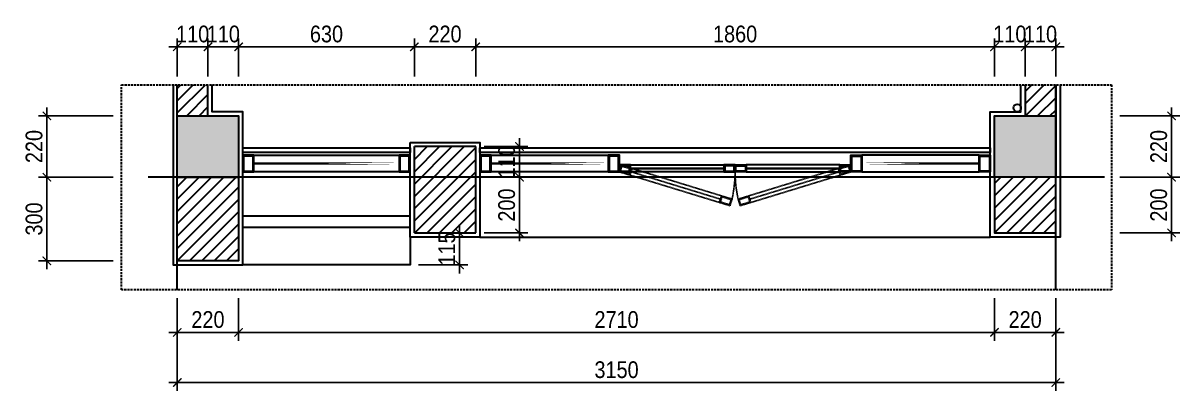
# Model space of a CAD drawing. Header units: millimetres. Extents: x -82962 to 19744, y -138000 to 4535.
# Drawn here: x -7690 to -3543, y -94590 to -93271 of the extents above; entities that cross this region are included whole.
import ezdxf

# ---------------------------------------------------------------- set-up
doc = ezdxf.new("R2010")
doc.units = ezdxf.units.MM
doc.header["$LTSCALE"] = 1000
doc.header["$MEASUREMENT"] = 0
doc.header["$PDMODE"] = 3
doc.linetypes.add('HIDDEN', pattern=[0.375, 0.25, -0.125])
doc.layers.get('0').update_dxf_attribs({"lineweight": 30})
doc.layers.get('DEFPOINTS').update_dxf_attribs({"color": 4, "lineweight": 30})
doc.layers.add('NETDUT', color=8, linetype='Continuous')
doc.layers.add('THAY', color=4, linetype='Continuous', lineweight=30)
doc.styles.add('ARIAL', font='arial.ttf', dxfattribs={"width": 0.85})
doc.dimstyles.new('DIM 1-100', dxfattribs={"dimscale": 0, "dimtxt": 2, "dimasz": 1, "dimexe": 1, "dimexo": 1, "dimgap": 0.5, "dimtad": 1, "dimdec": 4, "dimrnd": 1, "dimdsep": 46, "dimtxsty": 'ARIAL', "dimblk1": 'ARCHTICK', "dimblk2": 'ARCHTICK', "dimsah": 1, "dimcen": 2, "dimdle": 1, "dimclrd": 9, "dimclre": 9, "dimclrt": 1, "dimadec": 0, "dimazin": 0, "dimtfac": 1, "dimtdec": 4, "dimtix": 1, "dimtmove": 2, "dimatfit": 3, "dimldrblk": 'DOT', "dimfxl": 1, "dimtvp": 1, "dimtolj": 1, "dimarcsym": 0})

# ---------------------------------------------------------------- blocks, each defined once
blk = doc.blocks.new('M')
at = {"layer": 'NETDUT', "linetype": 'HIDDEN', "ltscale": 0.01}
for points in [[(-5514, -93816.4), (-5506.7, -93792.5), (-5545, -93780.8), (-5552.3, -93804.7)], [(-5516, -93812.7), (-5510.5, -93794.5), (-5543, -93784.5), (-5548.5, -93802.7)], [(-5506.7, -93792.5), (-5186.4, -93890.6), (-5193.7, -93914.5), (-5514, -93816.4)], [(-5155.5, -93926.2), (-5148.2, -93902.3), (-5186.4, -93890.6), (-5193.7, -93914.5)], [(-5157.5, -93922.5), (-5151.9, -93904.3), (-5184.4, -93894.3), (-5190, -93912.5)]]:
    blk.add_lwpolyline(points, close=True, dxfattribs=at)
blk.add_lwpolyline([(-5510.4, -93804.5), (-5190.1, -93902.5)], dxfattribs=at)
blk.add_arc((-5639, -93798.2), 501.8, 348.0308, 359.2629, dxfattribs=at)
blk = doc.blocks.new('_ARCHTICK')
at = {"color": 0, "linetype": 'ByBlock', "const_width": 0.15}
blk.add_lwpolyline([(-0.5, -0.5), (0.5, 0.5)], dxfattribs=at)
blk = doc.blocks.new('*D695')
at = {"layer": 'DEFPOINTS', "color": 0, "ltscale": 0.2, "transparency": 16777216}
for p in [(-7027.3, -93356), (-7137.3, -93492.5), (-7027.3, -93492.5)]:
    blk.add_point(p, dxfattribs=at)
at = {"layer": 'THAY', "color": 9, "lineweight": -2, "ltscale": 0.2, "transparency": 16777216}
for p, q in [((-7137.3, -93356), (-7167.3, -93356)), ((-7137.3, -93462.5), (-7137.3, -93326)), ((-7137.3, -93356), (-7027.3, -93356)), ((-7027.3, -93462.5), (-7027.3, -93326)), ((-7027.3, -93356), (-6997.3, -93356))]:
    blk.add_line(p, q, dxfattribs=at)
at = {"layer": 'THAY', "color": 9, "lineweight": -2, "ltscale": 0.2, "transparency": 16777216, "xscale": 29.99999999999973, "yscale": 29.99999999999973, "zscale": 29.99999999999973}
blk.add_blockref('_ARCHTICK', (-7137.3, -93356), dxfattribs=at)
at = {"layer": 'THAY', "color": 9, "lineweight": -2, "ltscale": 0.2, "transparency": 16777216, "xscale": 29.99999999999973, "yscale": 29.99999999999973, "zscale": 29.99999999999973, "rotation": 180}
blk.add_blockref('_ARCHTICK', (-7027.3, -93356), dxfattribs=at)
at = {"layer": 'THAY', "color": 1, "ltscale": 0.2, "transparency": 16777216, "insert": (-7082.3, -93310.3), "char_height": 60, "attachment_point": 5, "style": 'ARIAL'}
blk.add_mtext('\\A1;110', dxfattribs=at)
blk = doc.blocks.new('_DOT')
at = {"color": 0, "linetype": 'ByBlock', "ltscale": 10}
blk.add_line((-0.5, 0), (-1, 0), dxfattribs=at)
at = {"color": 0, "linetype": 'ByBlock', "ltscale": 10, "const_width": 0.5}
blk.add_lwpolyline([(-0.25, 0, 1), (0.25, 0, 1)], format="xyb", close=True, dxfattribs=at)
blk = doc.blocks.new('*D696')
at = {"layer": 'DEFPOINTS', "color": 0, "ltscale": 0.2, "transparency": 16777216}
for p in [(-6917.3, -93356), (-7027.3, -93492.5), (-6917.3, -93492.5)]:
    blk.add_point(p, dxfattribs=at)
at = {"layer": 'THAY', "color": 9, "lineweight": -2, "ltscale": 0.2, "transparency": 16777216}
for p, q in [((-7027.3, -93356), (-7057.3, -93356)), ((-7027.3, -93462.5), (-7027.3, -93326)), ((-7027.3, -93356), (-6917.3, -93356)), ((-6917.3, -93462.5), (-6917.3, -93326)), ((-6917.3, -93356), (-6887.3, -93356))]:
    blk.add_line(p, q, dxfattribs=at)
at = {"layer": 'THAY', "color": 9, "lineweight": -2, "ltscale": 0.2, "transparency": 16777216, "xscale": 29.99999999999973, "yscale": 29.99999999999973, "zscale": 29.99999999999973}
blk.add_blockref('_ARCHTICK', (-7027.3, -93356), dxfattribs=at)
at = {"layer": 'THAY', "color": 9, "lineweight": -2, "ltscale": 0.2, "transparency": 16777216, "xscale": 29.99999999999973, "yscale": 29.99999999999973, "zscale": 29.99999999999973, "rotation": 180}
blk.add_blockref('_ARCHTICK', (-6917.3, -93356), dxfattribs=at)
at = {"layer": 'THAY', "color": 1, "ltscale": 0.2, "transparency": 16777216, "insert": (-6972.3, -93310.3), "char_height": 60, "attachment_point": 5, "style": 'ARIAL'}
blk.add_mtext('\\A1;110', dxfattribs=at)
blk = doc.blocks.new('*D697')
at = {"layer": 'DEFPOINTS', "color": 0, "ltscale": 0.2, "transparency": 16777216}
for p in [(-6287.3, -93356), (-6917.3, -93492.5), (-6287.3, -93492.5)]:
    blk.add_point(p, dxfattribs=at)
at = {"layer": 'THAY', "color": 9, "lineweight": -2, "ltscale": 0.2, "transparency": 16777216}
for p, q in [((-6947.3, -93356), (-6257.3, -93356)), ((-6917.3, -93462.5), (-6917.3, -93326)), ((-6287.3, -93462.5), (-6287.3, -93326))]:
    blk.add_line(p, q, dxfattribs=at)
at = {"layer": 'THAY', "color": 9, "lineweight": -2, "ltscale": 0.2, "transparency": 16777216, "xscale": 29.99999999999973, "yscale": 29.99999999999973, "zscale": 29.99999999999973, "rotation": 180}
blk.add_blockref('_ARCHTICK', (-6917.3, -93356), dxfattribs=at)
at = {"layer": 'THAY', "color": 9, "lineweight": -2, "ltscale": 0.2, "transparency": 16777216, "xscale": 29.99999999999973, "yscale": 29.99999999999973, "zscale": 29.99999999999973}
blk.add_blockref('_ARCHTICK', (-6287.3, -93356), dxfattribs=at)
at = {"layer": 'THAY', "color": 1, "ltscale": 0.2, "transparency": 16777216, "insert": (-6602.3, -93310.3), "char_height": 60, "attachment_point": 5, "style": 'ARIAL'}
blk.add_mtext('\\A1;630', dxfattribs=at)
blk = doc.blocks.new('*D698')
at = {"layer": 'DEFPOINTS', "color": 0, "ltscale": 0.2, "transparency": 16777216}
for p in [(-6067.3, -93356), (-6287.3, -93492.5), (-6067.3, -93492.5)]:
    blk.add_point(p, dxfattribs=at)
at = {"layer": 'THAY', "color": 9, "lineweight": -2, "ltscale": 0.2, "transparency": 16777216}
for p, q in [((-6317.3, -93356), (-6037.3, -93356)), ((-6287.3, -93462.5), (-6287.3, -93326)), ((-6067.3, -93462.5), (-6067.3, -93326))]:
    blk.add_line(p, q, dxfattribs=at)
at = {"layer": 'THAY', "color": 9, "lineweight": -2, "ltscale": 0.2, "transparency": 16777216, "xscale": 29.99999999999973, "yscale": 29.99999999999973, "zscale": 29.99999999999973, "rotation": 180}
blk.add_blockref('_ARCHTICK', (-6287.3, -93356), dxfattribs=at)
at = {"layer": 'THAY', "color": 9, "lineweight": -2, "ltscale": 0.2, "transparency": 16777216, "xscale": 29.99999999999973, "yscale": 29.99999999999973, "zscale": 29.99999999999973}
blk.add_blockref('_ARCHTICK', (-6067.3, -93356), dxfattribs=at)
at = {"layer": 'THAY', "color": 1, "ltscale": 0.2, "transparency": 16777216, "insert": (-6177.3, -93310.3), "char_height": 60, "attachment_point": 5, "style": 'ARIAL'}
blk.add_mtext('\\A1;220', dxfattribs=at)
blk = doc.blocks.new('*D699')
at = {"layer": 'DEFPOINTS', "color": 0, "ltscale": 0.2, "transparency": 16777216}
for p in [(-4207.3, -93356), (-6067.3, -93492.5), (-4207.3, -93492.5)]:
    blk.add_point(p, dxfattribs=at)
at = {"layer": 'THAY', "color": 9, "lineweight": -2, "ltscale": 0.2, "transparency": 16777216}
for p, q in [((-6097.3, -93356), (-4177.3, -93356)), ((-6067.3, -93462.5), (-6067.3, -93326)), ((-4207.3, -93462.5), (-4207.3, -93326))]:
    blk.add_line(p, q, dxfattribs=at)
at = {"layer": 'THAY', "color": 9, "lineweight": -2, "ltscale": 0.2, "transparency": 16777216, "xscale": 29.99999999999973, "yscale": 29.99999999999973, "zscale": 29.99999999999973, "rotation": 180}
blk.add_blockref('_ARCHTICK', (-6067.3, -93356), dxfattribs=at)
at = {"layer": 'THAY', "color": 9, "lineweight": -2, "ltscale": 0.2, "transparency": 16777216, "xscale": 29.99999999999973, "yscale": 29.99999999999973, "zscale": 29.99999999999973}
blk.add_blockref('_ARCHTICK', (-4207.3, -93356), dxfattribs=at)
at = {"layer": 'THAY', "color": 1, "ltscale": 0.2, "transparency": 16777216, "insert": (-5137.3, -93310.3), "char_height": 60, "attachment_point": 5, "style": 'ARIAL'}
blk.add_mtext('\\A1;1860', dxfattribs=at)
blk = doc.blocks.new('*D700')
at = {"layer": 'DEFPOINTS', "color": 0, "ltscale": 0.2, "transparency": 16777216}
for p in [(-4097.3, -93356), (-4207.3, -93492.5), (-4097.3, -93492.5)]:
    blk.add_point(p, dxfattribs=at)
at = {"layer": 'THAY', "color": 9, "lineweight": -2, "ltscale": 0.2, "transparency": 16777216}
for p, q in [((-4207.3, -93356), (-4237.3, -93356)), ((-4207.3, -93462.5), (-4207.3, -93326)), ((-4207.3, -93356), (-4097.3, -93356)), ((-4097.3, -93462.5), (-4097.3, -93326)), ((-4097.3, -93356), (-4067.3, -93356))]:
    blk.add_line(p, q, dxfattribs=at)
at = {"layer": 'THAY', "color": 9, "lineweight": -2, "ltscale": 0.2, "transparency": 16777216, "xscale": 29.99999999999973, "yscale": 29.99999999999973, "zscale": 29.99999999999973}
blk.add_blockref('_ARCHTICK', (-4207.3, -93356), dxfattribs=at)
at = {"layer": 'THAY', "color": 9, "lineweight": -2, "ltscale": 0.2, "transparency": 16777216, "xscale": 29.99999999999973, "yscale": 29.99999999999973, "zscale": 29.99999999999973, "rotation": 180}
blk.add_blockref('_ARCHTICK', (-4097.3, -93356), dxfattribs=at)
at = {"layer": 'THAY', "color": 1, "ltscale": 0.2, "transparency": 16777216, "insert": (-4152.3, -93310.3), "char_height": 60, "attachment_point": 5, "style": 'ARIAL'}
blk.add_mtext('\\A1;110', dxfattribs=at)
blk = doc.blocks.new('*D701')
at = {"layer": 'DEFPOINTS', "color": 0, "ltscale": 0.2, "transparency": 16777216}
for p in [(-3987.3, -93356), (-4097.3, -93492.5), (-3987.3, -93492.5)]:
    blk.add_point(p, dxfattribs=at)
at = {"layer": 'THAY', "color": 9, "lineweight": -2, "ltscale": 0.2, "transparency": 16777216}
for p, q in [((-4097.3, -93356), (-4127.3, -93356)), ((-4097.3, -93462.5), (-4097.3, -93326)), ((-4097.3, -93356), (-3987.3, -93356)), ((-3987.3, -93462.5), (-3987.3, -93326)), ((-3987.3, -93356), (-3957.3, -93356))]:
    blk.add_line(p, q, dxfattribs=at)
at = {"layer": 'THAY', "color": 9, "lineweight": -2, "ltscale": 0.2, "transparency": 16777216, "xscale": 29.99999999999973, "yscale": 29.99999999999973, "zscale": 29.99999999999973}
blk.add_blockref('_ARCHTICK', (-4097.3, -93356), dxfattribs=at)
at = {"layer": 'THAY', "color": 9, "lineweight": -2, "ltscale": 0.2, "transparency": 16777216, "xscale": 29.99999999999973, "yscale": 29.99999999999973, "zscale": 29.99999999999973, "rotation": 180}
blk.add_blockref('_ARCHTICK', (-3987.3, -93356), dxfattribs=at)
at = {"layer": 'THAY', "color": 1, "ltscale": 0.2, "transparency": 16777216, "insert": (-4042.3, -93310.3), "char_height": 60, "attachment_point": 5, "style": 'ARIAL'}
blk.add_mtext('\\A1;110', dxfattribs=at)
blk = doc.blocks.new('*D702')
at = {"layer": 'DEFPOINTS', "color": 0, "ltscale": 0.2, "transparency": 16777216}
for p in [(-7137.3, -94227.7), (-3987.3, -94227.7), (-7137.3, -94560.4)]:
    blk.add_point(p, dxfattribs=at)
at = {"layer": 'THAY', "color": 9, "lineweight": -2, "ltscale": 0.2, "transparency": 16777216}
for p, q in [((-7137.3, -94257.7), (-7137.3, -94590.4)), ((-3987.3, -94257.7), (-3987.3, -94590.4)), ((-3957.3, -94560.4), (-7167.3, -94560.4))]:
    blk.add_line(p, q, dxfattribs=at)
at = {"layer": 'THAY', "color": 9, "lineweight": -2, "ltscale": 0.2, "transparency": 16777216, "xscale": 29.99999999999973, "yscale": 29.99999999999973, "zscale": 29.99999999999973, "rotation": 180}
blk.add_blockref('_ARCHTICK', (-7137.3, -94560.4), dxfattribs=at)
at = {"layer": 'THAY', "color": 9, "lineweight": -2, "ltscale": 0.2, "transparency": 16777216, "xscale": 29.99999999999973, "yscale": 29.99999999999973, "zscale": 29.99999999999973}
blk.add_blockref('_ARCHTICK', (-3987.3, -94560.4), dxfattribs=at)
at = {"layer": 'THAY', "color": 1, "ltscale": 0.2, "transparency": 16777216, "insert": (-5562.3, -94514.7), "char_height": 60, "attachment_point": 5, "style": 'ARIAL'}
blk.add_mtext('\\A1;3150', dxfattribs=at)
blk = doc.blocks.new('*D708')
at = {"layer": 'DEFPOINTS', "color": 0, "ltscale": 0.2, "transparency": 16777216}
for p in [(-4207.3, -94227.7), (-3987.3, -94227.7), (-4207.3, -94380.4)]:
    blk.add_point(p, dxfattribs=at)
at = {"layer": 'THAY', "color": 9, "lineweight": -2, "ltscale": 0.2, "transparency": 16777216}
for p, q in [((-4207.3, -94257.7), (-4207.3, -94410.4)), ((-3987.3, -94257.7), (-3987.3, -94410.4)), ((-3957.3, -94380.4), (-4237.3, -94380.4))]:
    blk.add_line(p, q, dxfattribs=at)
at = {"layer": 'THAY', "color": 9, "lineweight": -2, "ltscale": 0.2, "transparency": 16777216, "xscale": 29.99999999999973, "yscale": 29.99999999999973, "zscale": 29.99999999999973, "rotation": 180}
blk.add_blockref('_ARCHTICK', (-4207.3, -94380.4), dxfattribs=at)
at = {"layer": 'THAY', "color": 9, "lineweight": -2, "ltscale": 0.2, "transparency": 16777216, "xscale": 29.99999999999973, "yscale": 29.99999999999973, "zscale": 29.99999999999973}
blk.add_blockref('_ARCHTICK', (-3987.3, -94380.4), dxfattribs=at)
at = {"layer": 'THAY', "color": 1, "ltscale": 0.2, "transparency": 16777216, "insert": (-4097.3, -94334.7), "char_height": 60, "attachment_point": 5, "style": 'ARIAL'}
blk.add_mtext('\\A1;220', dxfattribs=at)
blk = doc.blocks.new('*D709')
at = {"layer": 'DEFPOINTS', "color": 0, "ltscale": 0.2, "transparency": 16777216}
for p in [(-6917.3, -94227.7), (-4207.3, -94227.7), (-6917.3, -94380.4)]:
    blk.add_point(p, dxfattribs=at)
at = {"layer": 'THAY', "color": 9, "lineweight": -2, "ltscale": 0.2, "transparency": 16777216}
for p, q in [((-6917.3, -94257.7), (-6917.3, -94410.4)), ((-4207.3, -94257.7), (-4207.3, -94410.4)), ((-4177.3, -94380.4), (-6947.3, -94380.4))]:
    blk.add_line(p, q, dxfattribs=at)
at = {"layer": 'THAY', "color": 9, "lineweight": -2, "ltscale": 0.2, "transparency": 16777216, "xscale": 29.99999999999973, "yscale": 29.99999999999973, "zscale": 29.99999999999973, "rotation": 180}
blk.add_blockref('_ARCHTICK', (-6917.3, -94380.4), dxfattribs=at)
at = {"layer": 'THAY', "color": 9, "lineweight": -2, "ltscale": 0.2, "transparency": 16777216, "xscale": 29.99999999999973, "yscale": 29.99999999999973, "zscale": 29.99999999999973}
blk.add_blockref('_ARCHTICK', (-4207.3, -94380.4), dxfattribs=at)
at = {"layer": 'THAY', "color": 1, "ltscale": 0.2, "transparency": 16777216, "insert": (-5562.3, -94334.7), "char_height": 60, "attachment_point": 5, "style": 'ARIAL'}
blk.add_mtext('\\A1;2710', dxfattribs=at)
blk = doc.blocks.new('*D710')
at = {"layer": 'DEFPOINTS', "color": 0, "ltscale": 0.2, "transparency": 16777216}
for p in [(-7137.3, -94227.7), (-6917.3, -94227.7), (-7137.3, -94380.4)]:
    blk.add_point(p, dxfattribs=at)
at = {"layer": 'THAY', "color": 9, "lineweight": -2, "ltscale": 0.2, "transparency": 16777216}
for p, q in [((-7137.3, -94257.7), (-7137.3, -94410.4)), ((-6917.3, -94257.7), (-6917.3, -94410.4)), ((-6887.3, -94380.4), (-7167.3, -94380.4))]:
    blk.add_line(p, q, dxfattribs=at)
at = {"layer": 'THAY', "color": 9, "lineweight": -2, "ltscale": 0.2, "transparency": 16777216, "xscale": 29.99999999999973, "yscale": 29.99999999999973, "zscale": 29.99999999999973, "rotation": 180}
blk.add_blockref('_ARCHTICK', (-7137.3, -94380.4), dxfattribs=at)
at = {"layer": 'THAY', "color": 9, "lineweight": -2, "ltscale": 0.2, "transparency": 16777216, "xscale": 29.99999999999973, "yscale": 29.99999999999973, "zscale": 29.99999999999973}
blk.add_blockref('_ARCHTICK', (-6917.3, -94380.4), dxfattribs=at)
at = {"layer": 'THAY', "color": 1, "ltscale": 0.2, "transparency": 16777216, "insert": (-7027.3, -94334.7), "char_height": 60, "attachment_point": 5, "style": 'ARIAL'}
blk.add_mtext('\\A1;220', dxfattribs=at)
blk = doc.blocks.new('*D779')
at = {"layer": 'DEFPOINTS', "color": 0, "ltscale": 0.2, "transparency": 16777216}
for p in [(-6067.3, -93823.7), (-5910.4, -93823.7), (-6067.3, -94023.7)]:
    blk.add_point(p, dxfattribs=at)
at = {"layer": 'THAY', "color": 9, "lineweight": -2, "ltscale": 0.2, "transparency": 16777216}
for p, q in [((-5910.4, -94053.7), (-5910.4, -93793.7)), ((-6037.3, -93823.7), (-5880.4, -93823.7)), ((-6037.3, -94023.7), (-5880.4, -94023.7))]:
    blk.add_line(p, q, dxfattribs=at)
at = {"layer": 'THAY', "color": 9, "lineweight": -2, "ltscale": 0.2, "transparency": 16777216, "xscale": 29.99999999999972, "yscale": 29.99999999999972, "zscale": 29.99999999999972}
for p, rotation in [((-5910.4, -93823.7), 90), ((-5910.4, -94023.7), 270)]:
    blk.add_blockref('_ARCHTICK', p, dxfattribs=dict(at, rotation=rotation))
at = {"layer": 'THAY', "color": 1, "ltscale": 0.2, "transparency": 16777216, "insert": (-5956.1, -93923.7), "char_height": 60, "attachment_point": 5, "rotation": 90, "style": 'ARIAL'}
blk.add_mtext('\\A1;200', dxfattribs=at)
blk = doc.blocks.new('*D780')
at = {"layer": 'DEFPOINTS', "color": 0, "ltscale": 0.2, "transparency": 16777216}
for p in [(-6067.3, -93713.7), (-5910.4, -93713.7), (-6067.3, -93823.7)]:
    blk.add_point(p, dxfattribs=at)
at = {"layer": 'THAY', "color": 9, "lineweight": -2, "ltscale": 0.2, "transparency": 16777216}
for p, q in [((-5910.4, -93713.7), (-5910.4, -93683.7)), ((-6037.3, -93713.7), (-5880.4, -93713.7)), ((-5910.4, -93823.7), (-5910.4, -93713.7)), ((-6037.3, -93823.7), (-5880.4, -93823.7)), ((-5910.4, -93823.7), (-5910.4, -93853.7))]:
    blk.add_line(p, q, dxfattribs=at)
at = {"layer": 'THAY', "color": 9, "lineweight": -2, "ltscale": 0.2, "transparency": 16777216, "xscale": 29.99999999999972, "yscale": 29.99999999999972, "zscale": 29.99999999999972}
for p, rotation in [((-5910.4, -93713.7), 270), ((-5910.4, -93823.7), 90)]:
    blk.add_blockref('_ARCHTICK', p, dxfattribs=dict(at, rotation=rotation))
at = {"layer": 'THAY', "color": 1, "ltscale": 0.2, "transparency": 16777216, "insert": (-5956.1, -93768.7), "char_height": 60, "attachment_point": 5, "rotation": 90, "style": 'ARIAL'}
blk.add_mtext('\\A1;110', dxfattribs=at)
blk = doc.blocks.new('*D781')
at = {"layer": 'DEFPOINTS', "color": 0, "ltscale": 0.2, "transparency": 16777216}
for p in [(-6287.3, -94023.7), (-6302.3, -94138.7), (-6125, -94138.7)]:
    blk.add_point(p, dxfattribs=at)
at = {"layer": 'THAY', "color": 9, "lineweight": -2, "ltscale": 0.2, "transparency": 16777216}
for p, q in [((-6125, -94023.7), (-6125, -93993.7)), ((-6257.3, -94023.7), (-6095, -94023.7)), ((-6125, -94023.7), (-6125, -94138.7)), ((-6272.3, -94138.7), (-6095, -94138.7)), ((-6125, -94138.7), (-6125, -94168.7))]:
    blk.add_line(p, q, dxfattribs=at)
at = {"layer": 'THAY', "color": 9, "lineweight": -2, "ltscale": 0.2, "transparency": 16777216, "xscale": 29.99999999999972, "yscale": 29.99999999999972, "zscale": 29.99999999999972}
for p, rotation in [((-6125, -94023.7), 270), ((-6125, -94138.7), 90)]:
    blk.add_blockref('_ARCHTICK', p, dxfattribs=dict(at, rotation=rotation))
at = {"layer": 'THAY', "color": 1, "ltscale": 0.2, "transparency": 16777216, "insert": (-6170.6, -94081.2), "char_height": 60, "attachment_point": 5, "rotation": 90, "style": 'ARIAL'}
blk.add_mtext('\\A1;115', dxfattribs=at)
blk = doc.blocks.new('*D782')
at = {"layer": 'DEFPOINTS', "color": 0, "ltscale": 0.2, "transparency": 16777216}
for p in [(-7604.9, -93823.7), (-7337.3, -93823.7), (-7337.3, -94123.7)]:
    blk.add_point(p, dxfattribs=at)
at = {"layer": 'THAY', "color": 9, "lineweight": -2, "ltscale": 0.2, "transparency": 16777216}
for p, q in [((-7604.9, -94153.7), (-7604.9, -93793.7)), ((-7367.3, -93823.7), (-7634.9, -93823.7)), ((-7367.3, -94123.7), (-7634.9, -94123.7))]:
    blk.add_line(p, q, dxfattribs=at)
at = {"layer": 'THAY', "color": 9, "lineweight": -2, "ltscale": 0.2, "transparency": 16777216, "xscale": 29.99999999999972, "yscale": 29.99999999999972, "zscale": 29.99999999999972}
for p, rotation in [((-7604.9, -93823.7), 90), ((-7604.9, -94123.7), 270)]:
    blk.add_blockref('_ARCHTICK', p, dxfattribs=dict(at, rotation=rotation))
at = {"layer": 'THAY', "color": 1, "ltscale": 0.2, "transparency": 16777216, "insert": (-7650.6, -93973.7), "char_height": 60, "attachment_point": 5, "rotation": 90, "style": 'ARIAL'}
blk.add_mtext('\\A1;300', dxfattribs=at)
blk = doc.blocks.new('*D783')
at = {"layer": 'DEFPOINTS', "color": 0, "ltscale": 0.2, "transparency": 16777216}
for p in [(-7604.9, -93603.7), (-7337.3, -93603.7), (-7337.3, -93823.7)]:
    blk.add_point(p, dxfattribs=at)
at = {"layer": 'THAY', "color": 9, "lineweight": -2, "ltscale": 0.2, "transparency": 16777216}
for p, q in [((-7367.3, -93603.7), (-7634.9, -93603.7)), ((-7604.9, -93853.7), (-7604.9, -93573.7)), ((-7367.3, -93823.7), (-7634.9, -93823.7))]:
    blk.add_line(p, q, dxfattribs=at)
at = {"layer": 'THAY', "color": 9, "lineweight": -2, "ltscale": 0.2, "transparency": 16777216, "xscale": 29.99999999999972, "yscale": 29.99999999999972, "zscale": 29.99999999999972}
for p, rotation in [((-7604.9, -93603.7), 90), ((-7604.9, -93823.7), 270)]:
    blk.add_blockref('_ARCHTICK', p, dxfattribs=dict(at, rotation=rotation))
at = {"layer": 'THAY', "color": 1, "ltscale": 0.2, "transparency": 16777216, "insert": (-7650.6, -93713.7), "char_height": 60, "attachment_point": 5, "rotation": 90, "style": 'ARIAL'}
blk.add_mtext('\\A1;220', dxfattribs=at)
blk = doc.blocks.new('*D784')
at = {"layer": 'DEFPOINTS', "color": 0, "ltscale": 0.2, "transparency": 16777216}
for p in [(-3787.3, -93823.7), (-3787.3, -94023.7), (-3572.6, -94023.7)]:
    blk.add_point(p, dxfattribs=at)
at = {"layer": 'THAY', "color": 9, "lineweight": -2, "ltscale": 0.2, "transparency": 16777216}
for p, q in [((-3572.6, -93793.7), (-3572.6, -94053.7)), ((-3757.3, -93823.7), (-3542.6, -93823.7)), ((-3757.3, -94023.7), (-3542.6, -94023.7))]:
    blk.add_line(p, q, dxfattribs=at)
at = {"layer": 'THAY', "color": 9, "lineweight": -2, "ltscale": 0.2, "transparency": 16777216, "xscale": 29.99999999999972, "yscale": 29.99999999999972, "zscale": 29.99999999999972}
for p, rotation in [((-3572.6, -93823.7), 90), ((-3572.6, -94023.7), 270)]:
    blk.add_blockref('_ARCHTICK', p, dxfattribs=dict(at, rotation=rotation))
at = {"layer": 'THAY', "color": 1, "ltscale": 0.2, "transparency": 16777216, "insert": (-3618.2, -93923.7), "char_height": 60, "attachment_point": 5, "rotation": 90, "style": 'ARIAL'}
blk.add_mtext('\\A1;200', dxfattribs=at)
blk = doc.blocks.new('*D785')
at = {"layer": 'DEFPOINTS', "color": 0, "ltscale": 0.2, "transparency": 16777216}
for p in [(-3787.3, -93603.7), (-3572.6, -93603.7), (-3787.3, -93823.7)]:
    blk.add_point(p, dxfattribs=at)
at = {"layer": 'THAY', "color": 9, "lineweight": -2, "ltscale": 0.2, "transparency": 16777216}
for p, q in [((-3757.3, -93603.7), (-3542.6, -93603.7)), ((-3572.6, -93853.7), (-3572.6, -93573.7)), ((-3757.3, -93823.7), (-3542.6, -93823.7))]:
    blk.add_line(p, q, dxfattribs=at)
at = {"layer": 'THAY', "color": 9, "lineweight": -2, "ltscale": 0.2, "transparency": 16777216, "xscale": 29.99999999999972, "yscale": 29.99999999999972, "zscale": 29.99999999999972}
for p, rotation in [((-3572.6, -93603.7), 90), ((-3572.6, -93823.7), 270)]:
    blk.add_blockref('_ARCHTICK', p, dxfattribs=dict(at, rotation=rotation))
at = {"layer": 'THAY', "color": 1, "ltscale": 0.2, "transparency": 16777216, "insert": (-3618.2, -93713.7), "char_height": 60, "attachment_point": 5, "rotation": 90, "style": 'ARIAL'}
blk.add_mtext('\\A1;220', dxfattribs=at)

msp = doc.modelspace()

# ---------------------------------------------------------------- hatches: boundary and pattern name
at = {"layer": 'THAY', "ltscale": 0.2}
h = msp.add_hatch(dxfattribs=at)
h.set_pattern_fill('ANSI31', color=256, scale=250, style=0)
h.set_pattern_definition([(45, (-7137.285, -94123.69), (-22.0971, 22.0971), [])])
h.paths.add_polyline_path([(-6067.28482, -93823.6905), (-6287.28482, -93823.6905), (-6287.28482, -94023.6905), (-6067.28482, -94023.6905)])
h.paths.add_polyline_path([(-6067.28482, -93713.6905), (-6287.28482, -93713.6905), (-6287.28482, -93823.6905), (-6067.28482, -93823.6905)])
h.paths.add_polyline_path([(-6917.28482, -93823.6905), (-7137.28482, -93823.6905), (-7137.28482, -94123.6905), (-6917.28482, -94123.6905)])
h.paths.add_polyline_path([(-7027.28482, -93492.50194), (-7137.28482, -93492.50194), (-7137.28482, -93603.6905), (-7027.28482, -93603.6905)])
h = msp.add_hatch(dxfattribs=at)
h.set_pattern_fill('ANSI31', color=256, scale=250, style=0)
h.set_pattern_definition([(45, (-4207.285, -94023.69), (-22.0971, 22.0971), [])])
h.paths.add_polyline_path([(-3987.28482, -93492.50194), (-4097.28482, -93492.50194), (-4097.28482, -93603.6905), (-3987.28482, -93603.6905)])
h.paths.add_polyline_path([(-3987.28482, -93823.6905), (-4207.28482, -93823.6905), (-4207.28482, -94023.6905), (-3987.28482, -94023.6905)])
at = {"layer": 'THAY', "linetype": 'Continuous'}
for points in [[(-6917.28482, -93823.6905), (-6917.28482, -93603.6905), (-7137.28482, -93603.6905), (-7137.28482, -93823.6905)], [(-3987.28482, -93823.6905), (-3987.28482, -93603.6905), (-4207.28482, -93603.6905), (-4207.28482, -93823.6905)]]:
    msp.add_hatch(color=256, dxfattribs=at).paths.add_polyline_path(points)

# ---------------------------------------------------------------- linework, layer by layer
at = {"layer": 'THAY'}
for p, q in [((-7137.28482, -93823.6905), (-7137.28482, -93492.50194)), ((-7027.28482, -93603.6905), (-7027.28482, -93492.50194)), ((-6067.28482, -93713.6905), (-6287.28482, -93713.6905)), ((-3987.28482, -93823.6905), (-4207.28482, -93823.6905)), ((-6302.28482, -93963.6905), (-6902.28482, -93963.6905)), ((-6302.28482, -94003.6905), (-6902.28482, -94003.6905)), ((-6052.28482, -94038.6905), (-4222.28482, -94038.6905))]:
    msp.add_line(p, q, dxfattribs=at)
at = {"layer": 'THAY', "ltscale": 0.5}
for p, q in [((-7137.28482, -94227.65152), (-7137.28482, -93492.50194)), ((-3987.28482, -94227.65152), (-3987.28482, -93492.50194)), ((-3813.3595, -93823.6905), (-7241.68055, -93823.6905))]:
    msp.add_line(p, q, dxfattribs=at)
at = {"layer": 'THAY', "linetype": 'Continuous'}
for p, q in [((-4097.28482, -93492.50194), (-4097.28482, -93603.6905)), ((-3987.28482, -93492.50194), (-3987.28482, -93823.6905)), ((-6287.28482, -94023.6905), (-6287.28482, -93713.6905)), ((-6067.28482, -94023.6905), (-6067.28482, -93713.6905)), ((-4207.28482, -93823.6905), (-4207.28482, -93713.6905))]:
    msp.add_line(p, q, dxfattribs=at)
at = {"layer": 'THAY', "ltscale": 0.2}
msp.add_line((-6287.28482, -94023.6905), (-6067.28482, -94023.6905), dxfattribs=at)
at = {"layer": 'THAY', "linetype": 'HIDDEN', "ltscale": 0.03}
msp.add_lwpolyline([(-7337.28482, -93492.50194), (-3787.28482, -93492.50194), (-3787.28482, -94227.65152), (-7337.28482, -94227.65152)], close=True, dxfattribs=at)
at = {"layer": 'THAY', "ltscale": 0.2}
for points in [[(-7152.28482, -93492.50194), (-7152.28482, -94138.6905), (-6902.28482, -94138.6905), (-6902.28482, -93843.6905), (-6902.28482, -93588.6905), (-7012.28482, -93588.6905), (-7012.28482, -93492.50194)], [(-3972.28482, -93492.50194), (-3972.28482, -94038.6905), (-4222.28482, -94038.6905), (-4222.28482, -93823.6905), (-4222.28482, -93588.6905), (-4112.28482, -93588.6905), (-4112.28482, -93492.50194)]]:
    msp.add_lwpolyline(points, dxfattribs=at)
at = {"layer": 'THAY', "ltscale": 0.5}
for points in [[(-7137.28482, -93823.6905), (-7137.28482, -93603.6905), (-6917.28482, -93603.6905), (-6917.28482, -93823.6905)], [(-4207.28482, -93823.6905), (-4207.28482, -93603.6905), (-3987.28482, -93603.6905), (-3987.28482, -93823.6905)]]:
    msp.add_lwpolyline(points, close=True, dxfattribs=at)
at = {"layer": 'THAY'}
for points in [[(-6902.28482, -93718.6905), (-6302.28482, -93718.6905), (-6302.28482, -93734.6905), (-6902.28482, -93734.6905)], [(-6052.28482, -93718.6905), (-4222.28482, -93718.6905), (-4222.28482, -93734.6905), (-6052.28482, -93734.6905)], [(-6917.28482, -93823.6905), (-6917.28482, -94123.6905), (-7137.28482, -94123.6905), (-7137.28482, -93823.6905)]]:
    msp.add_lwpolyline(points, close=True, dxfattribs=at)
at = {"layer": 'THAY', "ltscale": 0.2}
for points in [[(-6302.28482, -93698.6905), (-6052.28482, -93698.6905), (-6052.28482, -94038.6905), (-6302.28482, -94038.6905)], [(-6902.28482, -93804.6905), (-6862.28482, -93804.6905), (-6862.28482, -93744.6905), (-6902.28482, -93744.6905)], [(-6899.28482, -93801.6905), (-6865.28482, -93801.6905), (-6865.28482, -93747.6905), (-6899.28482, -93747.6905)], [(-6862.28482, -93744.6905), (-6342.28482, -93744.6905), (-6342.28482, -93804.6905), (-6862.28482, -93804.6905)], [(-6342.28482, -93804.6905), (-6302.28482, -93804.6905), (-6302.28482, -93744.6905), (-6342.28482, -93744.6905)], [(-6339.28482, -93801.6905), (-6305.28482, -93801.6905), (-6305.28482, -93747.6905), (-6339.28482, -93747.6905)], [(-6052.28482, -93804.6905), (-6012.28482, -93804.6905), (-6012.28482, -93744.6905), (-6052.28482, -93744.6905)], [(-6049.28482, -93801.6905), (-6015.28482, -93801.6905), (-6015.28482, -93747.6905), (-6049.28482, -93747.6905)], [(-6012.28482, -93744.6905), (-5592.28482, -93744.6905), (-5592.28482, -93804.6905), (-6012.28482, -93804.6905)], [(-5592.28482, -93804.6905), (-5552.28482, -93804.6905), (-5552.28482, -93744.6905), (-5592.28482, -93744.6905)], [(-5589.28482, -93801.6905), (-5555.28482, -93801.6905), (-5555.28482, -93747.6905), (-5589.28482, -93747.6905)], [(-4682.28482, -93804.6905), (-4722.28482, -93804.6905), (-4722.28482, -93744.6905), (-4682.28482, -93744.6905)], [(-4685.28482, -93801.6905), (-4719.28482, -93801.6905), (-4719.28482, -93747.6905), (-4685.28482, -93747.6905)], [(-4262.28482, -93744.6905), (-4682.28482, -93744.6905), (-4682.28482, -93804.6905), (-4262.28482, -93804.6905)], [(-4222.28482, -93804.6905), (-4262.28482, -93804.6905), (-4262.28482, -93744.6905), (-4222.28482, -93744.6905)], [(-4225.28482, -93801.6905), (-4259.28482, -93801.6905), (-4259.28482, -93747.6905), (-4225.28482, -93747.6905)], [(-5512.28482, -93804.6905), (-5512.28482, -93779.6905), (-5552.28482, -93779.6905), (-5552.28482, -93804.6905)], [(-5515.28482, -93801.6905), (-5515.28482, -93782.6905), (-5549.28482, -93782.6905), (-5549.28482, -93801.6905)], [(-5512.28482, -93779.6905), (-5177.28482, -93779.6905), (-5177.28482, -93804.6905), (-5512.28482, -93804.6905)], [(-5137.28482, -93804.6905), (-5137.28482, -93779.6905), (-5177.28482, -93779.6905), (-5177.28482, -93804.6905)], [(-5140.28482, -93801.6905), (-5140.28482, -93782.6905), (-5174.28482, -93782.6905), (-5174.28482, -93801.6905)], [(-5137.28482, -93804.6905), (-5137.28482, -93779.6905), (-5097.28482, -93779.6905), (-5097.28482, -93804.6905)], [(-5134.28482, -93801.6905), (-5134.28482, -93782.6905), (-5100.28482, -93782.6905), (-5100.28482, -93801.6905)], [(-4762.28482, -93779.6905), (-5097.28482, -93779.6905), (-5097.28482, -93804.6905), (-4762.28482, -93804.6905)], [(-4762.28482, -93804.6905), (-4762.28482, -93779.6905), (-4722.28482, -93779.6905), (-4722.28482, -93804.6905)], [(-4759.28482, -93801.6905), (-4759.28482, -93782.6905), (-4725.28482, -93782.6905), (-4725.28482, -93801.6905)]]:
    msp.add_lwpolyline(points, close=True, dxfattribs=at)
at = {"layer": 'THAY', "ltscale": 0.2, "const_width": 8}
for points in [[(-6342.28482, -93774.6905), (-6862.28482, -93774.6905), (-6862.28482, -93774.6905), (-6342.28482, -93774.6905)], [(-5592.28482, -93774.6905), (-6012.28482, -93774.6905), (-6012.28482, -93774.6905), (-5592.28482, -93774.6905)], [(-4682.28482, -93774.6905), (-4262.28482, -93774.6905), (-4262.28482, -93774.6905), (-4682.28482, -93774.6905)]]:
    msp.add_lwpolyline(points, close=True, dxfattribs=at)
for points in [[(-5512.28482, -93792.1905), (-5177.28482, -93792.1905)], [(-4762.28482, -93792.1905), (-5097.28482, -93792.1905)]]:
    msp.add_lwpolyline(points, dxfattribs=at)
at = {"layer": 'THAY', "linetype": 'Continuous'}
msp.add_lwpolyline([(-4207.28482, -93823.6905), (-4207.28482, -94023.6905), (-3987.28482, -94023.6905), (-3987.28482, -93823.6905)], close=True, dxfattribs=at)
at = {"layer": 'THAY'}
msp.add_lwpolyline([(-6302.28482, -94038.6905), (-6302.28482, -94138.6905), (-6902.28482, -94138.6905)], dxfattribs=at)
at = {"layer": 'THAY', "ltscale": 0.2}
msp.add_circle((-4125.78482, -93575.1905), 13.5, dxfattribs=at)

# ---------------------------------------------------------------- block references
at = {"layer": 'THAY'}
msp.add_blockref('M', (0, 0), dxfattribs=at)
at = {"layer": 'THAY', "xscale": -1}
msp.add_blockref('M', (-10274.56964, 0), dxfattribs=at)

# ---------------------------------------------------------------- dimensions: what is measured, and where the dimension line sits
at = {"layer": 'THAY', "ltscale": 0.2}
for base, p1, p2, picture, middle in [((-7027.28482, -93355.95077), (-7137.28482, -93492.50194), (-7027.28482, -93492.50194), '*D695', (-7082.28482, -93310.31639)), ((-6917.28482, -93355.95077), (-7027.28482, -93492.50194), (-6917.28482, -93492.50194), '*D696', (-6972.28482, -93310.31639)), ((-6287.28482, -93355.95077), (-6917.28482, -93492.50194), (-6287.28482, -93492.50194), '*D697', (-6602.28482, -93310.29593)), ((-6067.28482, -93355.95077), (-6287.28482, -93492.50194), (-6067.28482, -93492.50194), '*D698', (-6177.28482, -93310.31639)), ((-4207.28482, -93355.95077), (-6067.28482, -93492.50194), (-4207.28482, -93492.50194), '*D699', (-5137.28482, -93310.31639)), ((-4097.28482, -93355.95077), (-4207.28482, -93492.50194), (-4097.28482, -93492.50194), '*D700', (-4152.28482, -93310.31639)), ((-3987.28482, -93355.95077), (-4097.28482, -93492.50194), (-3987.28482, -93492.50194), '*D701', (-4042.28482, -93310.31639)), ((-7137.28482, -94560.35502), (-3987.28482, -94227.65152), (-7137.28482, -94227.65152), '*D702', (-5562.28482, -94514.70018)), ((-7137.28482, -94380.35502), (-6917.28482, -94227.65152), (-7137.28482, -94227.65152), '*D710', (-7027.28482, -94334.72064)), ((-6917.28482, -94380.35502), (-4207.28482, -94227.65152), (-6917.28482, -94227.65152), '*D709', (-5562.28482, -94334.72064)), ((-4207.28482, -94380.35502), (-3987.28482, -94227.65152), (-4207.28482, -94227.65152), '*D708', (-4097.28482, -94334.72064))]:
    dim = msp.add_linear_dim(base=base, p1=p1, p2=p2, dimstyle='DIM 1-100', override={"dimscale": 30}, dxfattribs=at)
    dim.commit()
    dim.dimension.update_dxf_attribs({"geometry": picture, "text_midpoint": middle})
for base, p1, p2, picture, middle in [((-7604.92997, -93603.6905), (-7337.28482, -93823.6905), (-7337.28482, -93603.6905), '*D783', (-7650.56435, -93713.6905)), ((-3572.58839, -93603.6905), (-3787.28482, -93823.6905), (-3787.28482, -93603.6905), '*D785', (-3618.22277, -93713.6905)), ((-5910.44344, -93713.6905), (-6067.28482, -93823.6905), (-6067.28482, -93713.6905), '*D780', (-5956.07781, -93768.6905)), ((-7604.92997, -93823.6905), (-7337.28482, -94123.6905), (-7337.28482, -93823.6905), '*D782', (-7650.58481, -93973.6905)), ((-5910.44344, -93823.6905), (-6067.28482, -94023.6905), (-6067.28482, -93823.6905), '*D779', (-5956.07781, -93923.6905)), ((-3572.58839, -94023.6905), (-3787.28482, -93823.6905), (-3787.28482, -94023.6905), '*D784', (-3618.22277, -93923.6905)), ((-6124.98387, -94138.6905), (-6287.28482, -94023.6905), (-6302.28482, -94138.6905), '*D781', (-6170.61825, -94081.1905))]:
    dim = msp.add_linear_dim(base=base, p1=p1, p2=p2, angle=90, dimstyle='DIM 1-100', override={"dimscale": 30}, dxfattribs=at)
    dim.commit()
    dim.dimension.update_dxf_attribs({"geometry": picture, "text_midpoint": middle})

doc.saveas('drawing.dxf')
